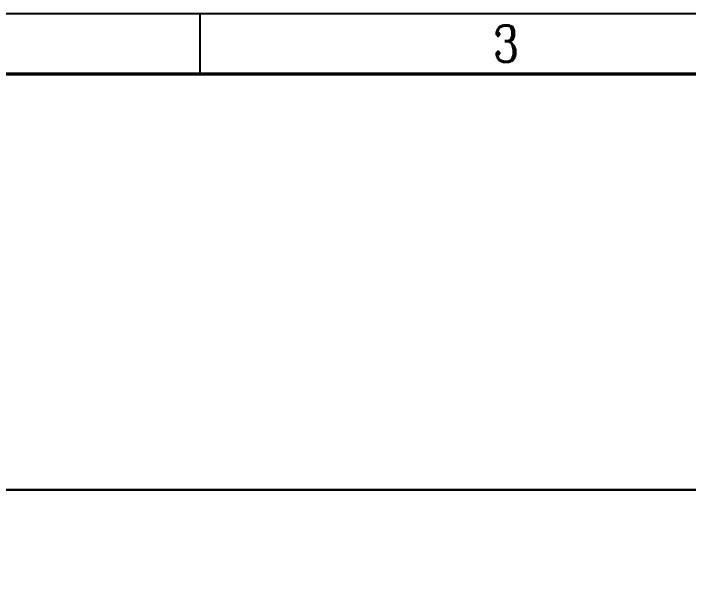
# Model space of a CAD drawing. Header units: millimetres. Extents: x 36943 to 66361, y 17600 to 38376.
# Drawn here: x 43771 to 47671, y 35035 to 38376 of the extents above; entities that cross this region are included whole.
import ezdxf
from ezdxf.enums import TextEntityAlignment as Align

# ---------------------------------------------------------------- set-up
doc = ezdxf.new("R2010")
doc.units = ezdxf.units.MM
doc.layers.add('09标注线', color=5, linetype='Continuous')
doc.layers.add('C', color=130, linetype='Continuous')
doc.styles.add('C', font='complex.shx', dxfattribs={"width": 0.85})

msp = doc.modelspace()

# ---------------------------------------------------------------- linework, layer by layer
at = {"layer": '09标注线', "color": 0, "lineweight": 30}
msp.add_line((53765.8, 35622.9), (41887.3, 35622.9), dxfattribs=at)
at = {"layer": 'C', "color": 54}
msp.add_line((44850.2, 38026.7), (44850.2, 38376.4), dxfattribs=at)
msp.add_lwpolyline([(36945.3, 17599.9), (36945.3, 38376.4), (66361.3, 38376.4), (66361.3, 17599.9)], close=True, dxfattribs=at)
at = {"layer": 'C', "color": 54, "const_width": 21}
msp.add_lwpolyline([(37819.8, 17949.7), (37819.8, 38026.7), (66011.5, 38026.7), (66011.5, 17949.7)], close=True, dxfattribs=at)

# ---------------------------------------------------------------- texts
at = {"layer": 'C', "color": 54, "style": 'C', "width": 0.85}
msp.add_text('3', height=209.9, dxfattribs=at).set_placement((46616.6, 38201.6), align=Align.MIDDLE)

doc.saveas('drawing.dxf')
